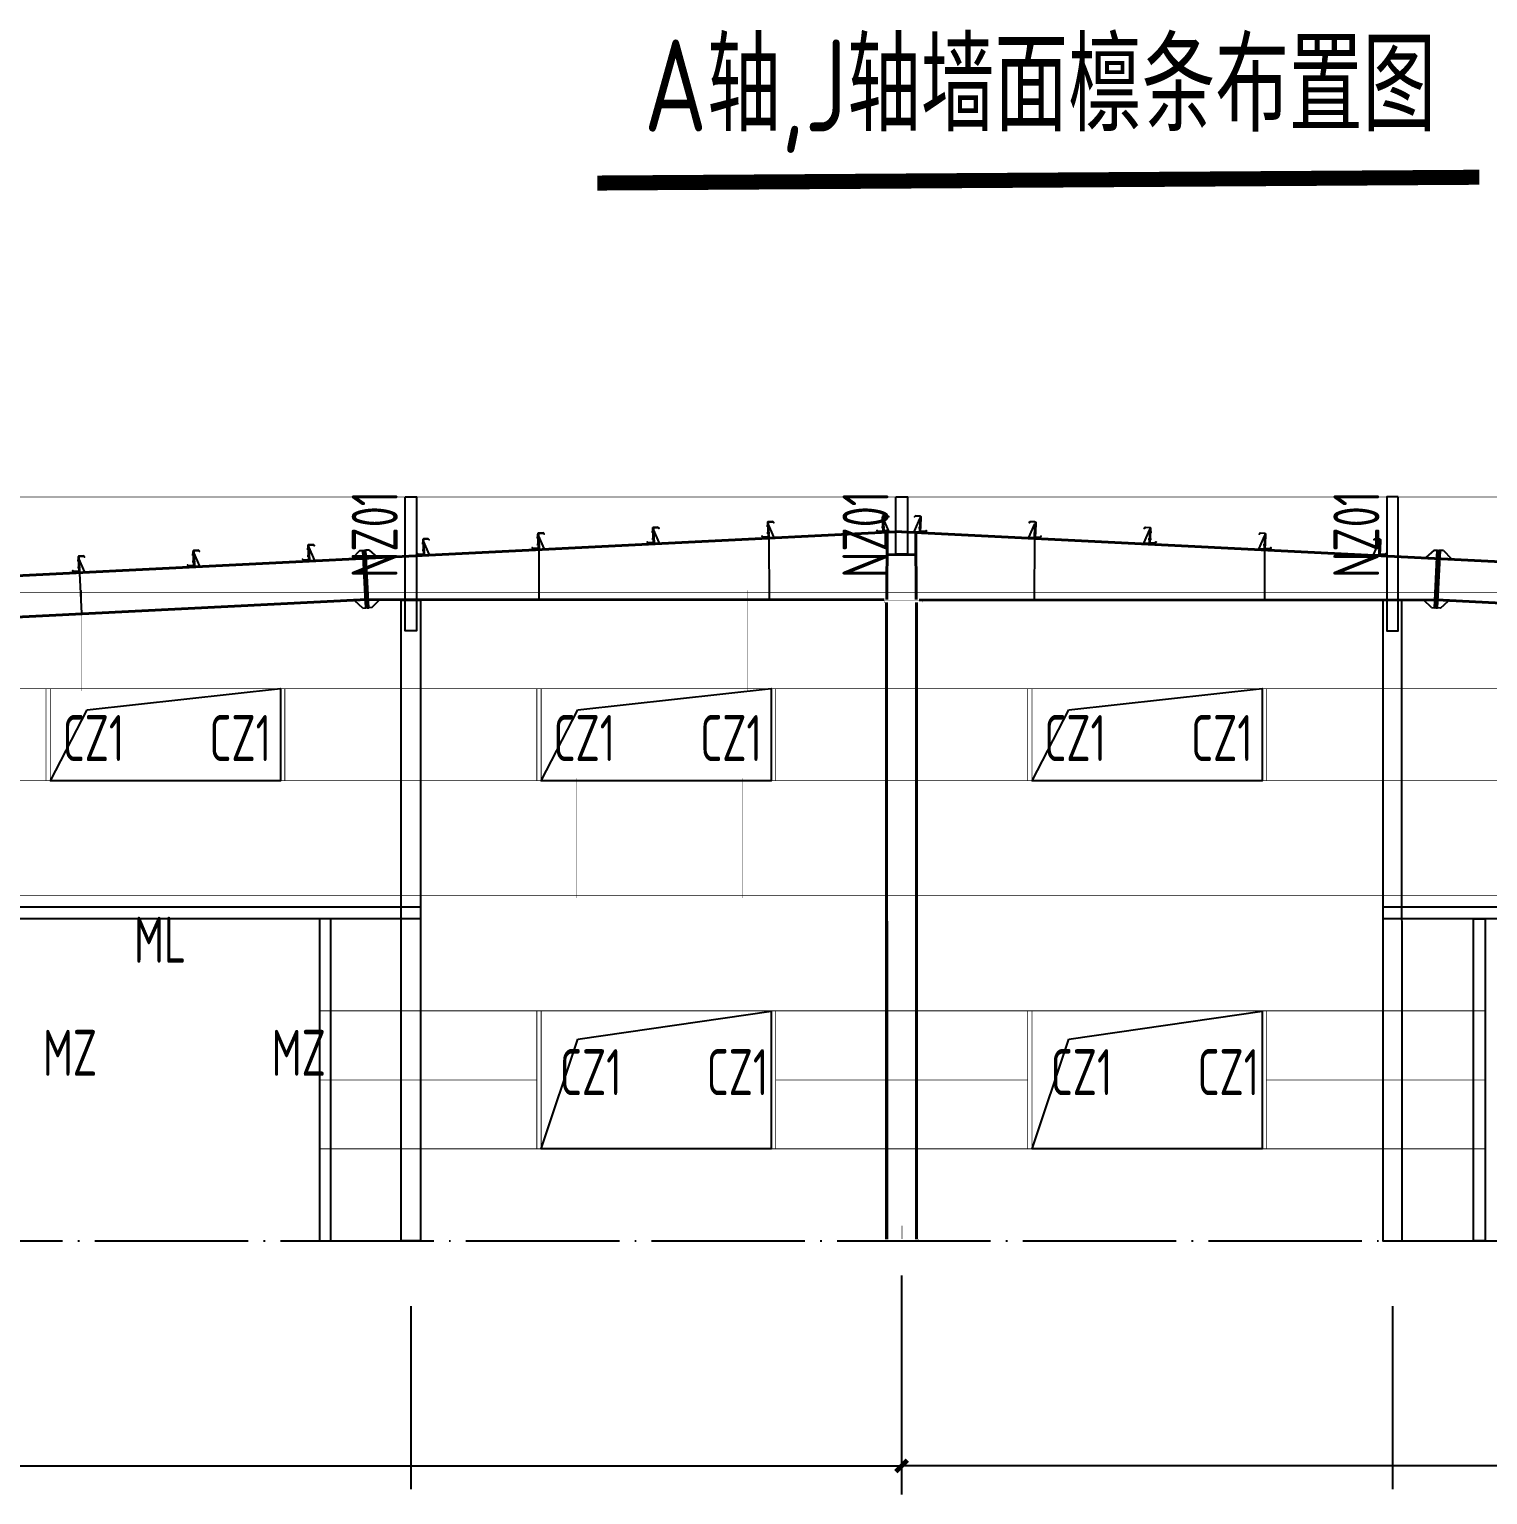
# Model space of a CAD drawing. Extents: x 180850 to 1399066, y 48356 to 327880.
# Drawn here: x 1068465 to 1087481, y 179026 to 198130 of the extents above; entities that cross this region are included whole.
import ezdxf

# ---------------------------------------------------------------- set-up
doc = ezdxf.new("R2010")
doc.units = 0
doc.header["$LTSCALE"] = 1000
doc.linetypes.add('DOTE', pattern=[2.42, 2, -0.2, 0.02, -0.2])
for name, color, linetype in [('AXIS', 3, 'Continuous'), ('DIM_SYMB', 3, 'Continuous'), ('DOTE', 1, 'Continuous'), ('GL', 150, 'Continuous'), ('GZ', 50, 'Continuous'), ('LT', 181, 'Continuous'), ('NUM', 7, 'Continuous'), ('PZ', 202, 'Continuous'), ('TEXT', 7, 'Continuous')]:
    doc.layers.add(name, color=color, linetype=linetype)
doc.styles.add('_TCH_DIM_T3', font='SIMPLEX', dxfattribs={"width": 0.705882, "bigfont": 'GBCBIG'})
doc.styles.add('TSSD_Label', font='tssdeng.shx', dxfattribs={"width": 0.7, "bigfont": 'hztxt.shx'})
doc.styles.add('TSSD_Norm', font='tssdeng.shx', dxfattribs={"bigfont": 'hztxt.shx'})
doc.dimstyles.new('_TCH_ARCH&&150', dxfattribs={"dimtxt": 446.25, "dimasz": 150, "dimexe": 375, "dimexo": 450, "dimgap": 189.375, "dimtad": 1, "dimdec": 0, "dimzin": 0, "dimdsep": 46, "dimtxsty": '_TCH_DIM_T3', "dimblk": 'ARCHTICK', "dimcen": 0.09, "dimclrd": 3, "dimclre": 3, "dimclrt": 7, "dimazin": 2, "dimtfac": 1, "dimtdec": 0, "dimtix": 1, "dimtmove": 2, "dimatfit": 3, "dimfxl": 1, "dimtolj": 1, "dimtzin": 0, "dimarcsym": 0})

# ---------------------------------------------------------------- blocks, each defined once
blk = doc.blocks.new('_ArchTick')
at = {"color": 0, "linetype": 'ByBlock', "const_width": 0.4}
blk.add_lwpolyline([(-0.5, -0.5), (0.5, 0.5)], dxfattribs=at)
blk = doc.blocks.new('*D1331')
at = {"color": 3, "lineweight": -2, "transparency": 16777216}
for p, q in [((2111, 4973), (2111, 2090)), ((27461, 4948), (27461, 2090)), ((2111, 2465), (27461, 2465))]:
    blk.add_line(p, q, dxfattribs=at)
at = {"layer": 'Defpoints', "color": 0, "transparency": 16777216}
for p in [(2111, 5423), (27461, 5398, -1), (27461, 2465)]:
    blk.add_point(p, dxfattribs=at)
at = {"color": 3, "lineweight": -2, "transparency": 16777216, "xscale": 150, "yscale": 150, "zscale": 150, "rotation": 180}
blk.add_blockref('_ArchTick', (2111, 2465), dxfattribs=at)
at = {"color": 3, "lineweight": -2, "transparency": 16777216, "xscale": 150, "yscale": 150, "zscale": 150}
blk.add_blockref('_ArchTick', (27461, 2465), dxfattribs=at)
at = {"color": 7, "transparency": 16777216, "insert": (14786, 2877), "char_height": 446.2, "attachment_point": 5, "style": '_TCH_DIM_T3'}
blk.add_mtext('\\A1;25350', dxfattribs=at)
blk = doc.blocks.new('*D1330')
at = {"color": 3, "lineweight": -2, "transparency": 16777216}
for p, q in [((27461, 4948), (27461, 2090)), ((52811, 4948), (52811, 2090)), ((52811, 2465), (27461, 2465))]:
    blk.add_line(p, q, dxfattribs=at)
at = {"layer": 'Defpoints', "color": 0, "transparency": 16777216}
for p in [(27461, 5398, -1), (52811, 5398, -1), (27461, 2465)]:
    blk.add_point(p, dxfattribs=at)
at = {"color": 3, "lineweight": -2, "transparency": 16777216, "xscale": 150, "yscale": 150, "zscale": 150, "rotation": 180}
blk.add_blockref('_ArchTick', (27461, 2465), dxfattribs=at)
at = {"color": 3, "lineweight": -2, "transparency": 16777216, "xscale": 150, "yscale": 150, "zscale": 150}
blk.add_blockref('_ArchTick', (52811, 2465), dxfattribs=at)
at = {"color": 7, "transparency": 16777216, "insert": (40136, 2877), "char_height": 446.2, "attachment_point": 5, "style": '_TCH_DIM_T3'}
blk.add_mtext('\\A1;25350', dxfattribs=at)
blk = doc.blocks.new('A$C5C4D7DB2')
at = {"color": 8}
for p, q in [((25729, 14552.3, -0.9), (25734.1, 13762, -3.3)), ((29192.1, 14552.3, -0.9), (29187, 13762, -3.3)), ((22730.9, 14402.4, -0.9), (22730.6, 13763.2, -1.5)), ((32190.2, 14402.4, -0.9), (32190.5, 13763.2, -1.5)), ((20488, 13751.6, -0.9), (20460.5, 14300.9, -0.9)), ((34433.1, 13751.6, -0.9), (34460.5, 14300.9, -0.9)), ((16739.4, 14102.8, -0.9), (16765.7, 13577.5, -1))]:
    blk.add_line(p, q, dxfattribs=at)
at = {"color": 8, "elevation": -0.9}
blk.add_lwpolyline([(27279.4, 14350.9), (27641.7, 14350.9), (27641.7, 14336.4), (27279.4, 14336.4)], close=True, dxfattribs=at)
at = {"layer": 'AXIS'}
for p, q in [((21060.5, 4547.9, -0.9), (21060.5, 2160, -0.9)), ((27460.5, 4547.9, -0.9), (27460.5, 2160, -0.9)), ((33860.5, 4547.9, -0.9), (33860.5, 2160, -0.9))]:
    blk.add_line(p, q, dxfattribs=at)
at = {"layer": 'DOTE', "linetype": 'DOTE'}
blk.add_line((0, 5397.9, -0.9), (54273.6, 5397.9, -0.9), dxfattribs=at)
at = {"layer": 'GL', "color": 8}
for p, q in [((27460.5, 14638.9, -0.9), (2703.9, 13401.1, -0.9)), ((27460.5, 14650.9, -0.9), (2704.1, 13413.1, -0.9)), ((27262.9, 13762.3, -4.7), (27266.1, 14628.9, -9.5)), ((27276.9, 13762.3, -4.7), (27280.1, 14629.6, -9.5)), ((27460.5, 14650.9, -0.9), (52204.5, 13413.7, -0.9)), ((27460.5, 14638.9, -0.9), (52204.5, 13401.7, -0.9)), ((27644.2, 13762.3, -4.7), (27641, 14629.6, -9.5)), ((27658.2, 13762.3, -4.7), (27655, 14628.9, -9.5)), ((20487.4, 13763.6, -1.5), (7427.6, 13110.6, 0.1)), ((27233.2, 13761.4, -4.2), (20487.4, 13764, -0.1)), ((27687.9, 13761.4, -4.2), (34433.7, 13764, -0.1)), ((34433.7, 13763.6, -1.5), (47493.5, 13110.6, 0.1)), ((20488, 13751.6, -1.5), (7428.2, 13098.6, 0.1)), ((27233.2, 13750.2, -2.9), (20488, 13751.6, -0.9)), ((27687.9, 13750.2, -2.9), (34433.1, 13751.6, -0.9)), ((34433.1, 13751.6, -1.5), (47492.9, 13098.6, 0.1))]:
    blk.add_line(p, q, dxfattribs=at)
at = {"layer": 'GZ', "color": 8}
for p, q in [((27260.5, 5422.9, -0.9), (27258.2, 13722.3, -8.7)), ((27274.5, 5422.9, -0.9), (27272.2, 13722.3, -8.7)), ((27644.2, 13722.3, -9.3), (27646.5, 5422.9, -0.9)), ((27658.2, 13722.3, -9.3), (27660.5, 5422.9, -0.9))]:
    blk.add_line(p, q, dxfattribs=at)
at = {"layer": 'GZ', "elevation": -0.9}
for points in [[(20985.5, 15097.6), (21135.5, 15097.6), (21135.5, 13353.7), (20985.5, 13353.7)], [(27385.5, 15097.6), (27535.5, 15097.6), (27535.5, 14350.9), (27385.5, 14350.9)], [(33935.5, 15097.6), (33785.5, 15097.6), (33785.5, 13353.7), (33935.5, 13353.7)], [(20935.5, 5397.9), (20936.1, 13751.5), (21185, 13751.5), (21185.5, 5397.9)], [(33985.5, 5397.9), (33985, 13751.5), (33736.1, 13751.5), (33735.5, 5397.9)]]:
    blk.add_lwpolyline(points, close=True, dxfattribs=at)
at = {"layer": 'LT', "color": 8, "linetype": 'Continuous'}
for p, q in [((25737.3, 14717.2, -4.9), (25697.5, 14715.2, -4.9)), ((25737.3, 14717.2, -4.9), (25697.5, 14715.2, -4.9)), ((27235.5, 14792.1, -4.9), (27195.6, 14790.1, -4.9)), ((27235.5, 14792.1, -4.9), (27195.6, 14790.1, -4.9)), ((27685.7, 14792.1, -4.9), (27725.5, 14790.1, -4.9)), ((27685.7, 14792.1, -4.9), (27725.5, 14790.1, -4.9)), ((29183.8, 14717.2, -4.9), (29223.6, 14715.2, -4.9)), ((29183.8, 14717.2, -4.9), (29223.6, 14715.2, -4.9)), ((22741.1, 14567.4, -4.9), (22701.2, 14565.4, -4.9)), ((22741.1, 14567.4, -4.9), (22701.2, 14565.4, -4.9)), ((24239.2, 14642.3, -4.9), (24199.3, 14640.3, -4.9)), ((24239.2, 14642.3, -4.9), (24199.3, 14640.3, -4.9)), ((24243.8, 14550.9, -4.9), (24203.9, 14548.9, -4.9)), ((24243.8, 14550.9, -4.9), (24203.9, 14548.9, -4.9)), ((25741.9, 14625.8, -4.9), (25702, 14623.8, -4.9)), ((25741.9, 14625.8, -4.9), (25702, 14623.8, -4.9)), ((27240, 14700.7, -4.9), (27200.2, 14698.7, -4.9)), ((27240, 14700.7, -4.9), (27200.2, 14698.7, -4.9)), ((27681.1, 14700.7, -4.9), (27721, 14698.7, -4.9)), ((27681.1, 14700.7, -4.9), (27721, 14698.7, -4.9)), ((29179.2, 14625.8, -4.9), (29219, 14623.8, -4.9)), ((29179.2, 14625.8, -4.9), (29219, 14623.8, -4.9)), ((30677.3, 14550.9, -4.9), (30717.2, 14548.9, -4.9)), ((30677.3, 14550.9, -4.9), (30717.2, 14548.9, -4.9)), ((30681.9, 14642.3, -4.9), (30721.7, 14640.3, -4.9)), ((30681.9, 14642.3, -4.9), (30721.7, 14640.3, -4.9)), ((32180, 14567.4, -4.9), (32219.9, 14565.4, -4.9)), ((32180, 14567.4, -4.9), (32219.9, 14565.4, -4.9)), ((18246.7, 14342.7, -4.9), (18206.8, 14340.7, -4.9)), ((18246.7, 14342.7, -4.9), (18206.8, 14340.7, -4.9)), ((19744.8, 14417.6, -4.9), (19705, 14415.6, -4.9)), ((19744.8, 14417.6, -4.9), (19705, 14415.6, -4.9)), ((21242.9, 14492.5, -4.9), (21203.1, 14490.5, -4.9)), ((21242.9, 14492.5, -4.9), (21203.1, 14490.5, -4.9)), ((21247.5, 14401.1, -4.9), (21207.7, 14399.1, -4.9)), ((21247.5, 14401.1, -4.9), (21207.7, 14399.1, -4.9)), ((22745.6, 14476, -4.9), (22705.8, 14474, -4.9)), ((22745.6, 14476, -4.9), (22705.8, 14474, -4.9)), ((32175.4, 14476, -4.9), (32215.3, 14474, -4.9)), ((32175.4, 14476, -4.9), (32215.3, 14474, -4.9)), ((16748.6, 14267.8, -4.9), (16708.7, 14265.8, -4.9)), ((16748.6, 14267.8, -4.9), (16708.7, 14265.8, -4.9)), ((16753.1, 14176.4, -4.9), (16713.3, 14174.4, -4.9)), ((16753.1, 14176.4, -4.9), (16713.3, 14174.4, -4.9)), ((18251.3, 14251.3, -4.9), (18211.4, 14249.3, -4.9)), ((18251.3, 14251.3, -4.9), (18211.4, 14249.3, -4.9)), ((19749.4, 14326.2, -4.9), (19709.5, 14324.2, -4.9)), ((19749.4, 14326.2, -4.9), (19709.5, 14324.2, -4.9))]:
    blk.add_line(p, q, dxfattribs=at)
at = {"layer": 'LT', "color": 1, "linetype": 'Continuous'}
for p, q in [((33673.6, 14401.1, -4.9), (33713.4, 14399.1, -4.9)), ((33673.6, 14401.1, -4.9), (33713.4, 14399.1, -4.9)), ((33678.1, 14492.5, -4.9), (33718, 14490.5, -4.9)), ((33678.1, 14492.5, -4.9), (33718, 14490.5, -4.9))]:
    blk.add_line(p, q, dxfattribs=at)
at = {"layer": 'LT', "elevation": -4.9}
for points in [[(25715, 14760.9, -0.4142136), (25724.5, 14771.4), (25780.2, 14774.1), (25794.3, 14761.4), (25796.3, 14763.6), (25781.3, 14777.2), (25721.4, 14774.2, 0.4142136), (25711.9, 14763.7), (25720.7, 14586.9, -0.4142136), (25711.2, 14576.5), (25655.5, 14573.7), (25641.4, 14586.4), (25639.4, 14584.2), (25654.4, 14570.6), (25714.4, 14573.6, 0.4142136), (25723.9, 14584.1), (25715, 14760.9)], [(33700.5, 14536.2, 0.4142136), (33691, 14546.6), (33635.3, 14549.4), (33621.2, 14536.7), (33619.2, 14538.9), (33634.2, 14552.5), (33694.1, 14549.5, -0.4142136), (33703.6, 14539), (33694.8, 14362.2, 0.4142136), (33704.3, 14351.7), (33759.9, 14349), (33774.1, 14361.7), (33776.1, 14359.5), (33761, 14345.9), (33701.1, 14348.9, -0.4142136), (33691.6, 14359.4), (33700.5, 14536.2)]]:
    blk.add_lwpolyline(points, format="xyb", dxfattribs=at)
at = {"layer": 'LT', "elevation": -0.9}
for points in [[(25715.3, 14755.9), (25721.3, 14756.2), (25730.8, 14564.4), (25724.9, 14564.1)], [(25721.8, 14746.2), (25730.8, 14564.4), (25800.7, 14567.9)], [(33693.7, 14521.5), (33684.6, 14339.7), (33614.7, 14343.2)], [(33700.2, 14531.2), (33694.2, 14531.5), (33684.6, 14339.7), (33690.6, 14339.4)]]:
    blk.add_lwpolyline(points, close=True, dxfattribs=at)
at = {"layer": 'LT', "color": 8, "elevation": -4.9}
for points in [[(27213.1, 14835.8, -0.4142136), (27222.6, 14846.3), (27278.3, 14849.1), (27292.4, 14836.3), (27294.5, 14838.5), (27279.4, 14852.1), (27219.5, 14849.1, 0.4142136), (27210, 14838.6), (27218.8, 14661.8, -0.4142136), (27209.3, 14651.4), (27153.7, 14648.6), (27139.5, 14661.4), (27137.5, 14659.1), (27152.6, 14645.5), (27212.5, 14648.5, 0.4142136), (27222, 14659), (27213.1, 14835.8)], [(27708, 14835.8, 0.4142136), (27698.5, 14846.3), (27642.8, 14849.1), (27628.7, 14836.3), (27626.7, 14838.5), (27641.7, 14852.1), (27701.7, 14849.1, -0.4142136), (27711.2, 14838.6), (27702.3, 14661.8, 0.4142136), (27711.8, 14651.4), (27767.5, 14648.6), (27781.6, 14661.4), (27783.6, 14659.1), (27768.6, 14645.5), (27708.7, 14648.5, -0.4142136), (27699.2, 14659), (27708, 14835.8)], [(29206.1, 14760.9, 0.4142136), (29196.6, 14771.4), (29140.9, 14774.1), (29126.8, 14761.4), (29124.8, 14763.6), (29139.8, 14777.2), (29199.7, 14774.2, -0.4142136), (29209.2, 14763.7), (29200.4, 14586.9, 0.4142136), (29209.9, 14576.5), (29265.6, 14573.7), (29279.7, 14586.4), (29281.7, 14584.2), (29266.7, 14570.6), (29206.7, 14573.6, -0.4142136), (29197.2, 14584.1), (29206.1, 14760.9)], [(21220.6, 14536.2, -0.4142136), (21230.1, 14546.6), (21285.8, 14549.4), (21299.9, 14536.7), (21301.9, 14538.9), (21286.9, 14552.5), (21227, 14549.5, 0.4142136), (21217.5, 14539), (21226.3, 14362.2, -0.4142136), (21216.8, 14351.7), (21161.1, 14349), (21147, 14361.7), (21145, 14359.5), (21160.1, 14345.9), (21220, 14348.9, 0.4142136), (21229.5, 14359.4), (21220.6, 14536.2)], [(22718.8, 14611.1, -0.4142136), (22728.2, 14621.6), (22783.9, 14624.3), (22798.1, 14611.6), (22800.1, 14613.8), (22785, 14627.4), (22725.1, 14624.4, 0.4142136), (22715.6, 14613.9), (22724.5, 14437.1, -0.4142136), (22715, 14426.6), (22659.3, 14423.9), (22645.2, 14436.6), (22643.1, 14434.4), (22658.2, 14420.8), (22718.1, 14423.8, 0.4142136), (22727.6, 14434.3), (22718.8, 14611.1)], [(24216.9, 14686, -0.4142136), (24226.4, 14696.5), (24282.1, 14699.2), (24296.2, 14686.5), (24298.2, 14688.7), (24283.2, 14702.3), (24223.2, 14699.3, 0.4142136), (24213.7, 14688.8), (24222.6, 14512, -0.4142136), (24213.1, 14501.6), (24157.4, 14498.8), (24143.3, 14511.5), (24141.3, 14509.3), (24156.3, 14495.7), (24216.2, 14498.7, 0.4142136), (24225.7, 14509.2), (24216.9, 14686)], [(30704.2, 14686, 0.4142136), (30694.7, 14696.5), (30639, 14699.2), (30624.9, 14686.5), (30622.9, 14688.7), (30637.9, 14702.3), (30697.9, 14699.3, -0.4142136), (30707.4, 14688.8), (30698.5, 14512, 0.4142136), (30708, 14501.6), (30763.7, 14498.8), (30777.8, 14511.5), (30779.8, 14509.3), (30764.8, 14495.7), (30704.9, 14498.7, -0.4142136), (30695.4, 14509.2), (30704.2, 14686)], [(32202.3, 14611.1, 0.4142136), (32192.8, 14621.6), (32137.2, 14624.3), (32123, 14611.6), (32121, 14613.8), (32136.1, 14627.4), (32196, 14624.4, -0.4142136), (32205.5, 14613.9), (32196.6, 14437.1, 0.4142136), (32206.1, 14426.6), (32261.8, 14423.9), (32275.9, 14436.6), (32278, 14434.4), (32262.9, 14420.8), (32203, 14423.8, -0.4142136), (32193.5, 14434.3), (32202.3, 14611.1)], [(18224.4, 14386.3, -0.4142136), (18233.9, 14396.8), (18289.5, 14399.6), (18303.7, 14386.8), (18305.7, 14389.1), (18290.6, 14402.7), (18230.7, 14399.7, 0.4142136), (18221.2, 14389.2), (18230.1, 14212.4, -0.4142136), (18220.6, 14201.9), (18164.9, 14199.1), (18150.8, 14211.9), (18148.8, 14209.7), (18163.8, 14196.1), (18223.7, 14199.1, 0.4142136), (18233.2, 14209.6), (18224.4, 14386.3)], [(19722.5, 14461.3, -0.4142136), (19732, 14471.7), (19787.7, 14474.5), (19801.8, 14461.7), (19803.8, 14464), (19788.8, 14477.6), (19728.8, 14474.6, 0.4142136), (19719.4, 14464.1), (19728.2, 14287.3, -0.4142136), (19718.7, 14276.8), (19663, 14274), (19648.9, 14286.8), (19646.9, 14284.6), (19661.9, 14271), (19721.9, 14274, 0.4142136), (19731.3, 14284.5), (19722.5, 14461.3)], [(16726.2, 14311.4, -0.4142136), (16735.7, 14321.9), (16791.4, 14324.7), (16805.5, 14311.9), (16807.6, 14314.2), (16792.5, 14327.8), (16732.6, 14324.8, 0.4142136), (16723.1, 14314.3), (16731.9, 14137.5, -0.4142136), (16722.4, 14127), (16666.8, 14124.2), (16652.6, 14137), (16650.6, 14134.8), (16665.7, 14121.2), (16725.6, 14124.2, 0.4142136), (16735.1, 14134.7), (16726.2, 14311.4)]]:
    blk.add_lwpolyline(points, format="xyb", dxfattribs=at)
at = {"layer": 'LT', "color": 8, "elevation": -0.9}
for points in [[(27213.4, 14830.8), (27219.4, 14831.1), (27229, 14639.3), (27223, 14639)], [(27219.9, 14821.1), (27229, 14639.3), (27298.9, 14642.8)], [(27701.3, 14821.1), (27692.2, 14639.3), (27622.3, 14642.8)], [(27707.8, 14830.8), (27701.8, 14831.1), (27692.2, 14639.3), (27698.2, 14639)], [(29199.3, 14746.2), (29190.3, 14564.4), (29120.4, 14567.9)], [(29205.8, 14755.9), (29199.8, 14756.2), (29190.3, 14564.4), (29196.2, 14564.1)], [(21220.9, 14531.2), (21226.9, 14531.5), (21236.5, 14339.7), (21230.5, 14339.4)], [(21227.4, 14521.5), (21236.5, 14339.7), (21306.4, 14343.2)], [(22719, 14606.1), (22725, 14606.4), (22734.6, 14414.6), (22728.6, 14414.3)], [(22725.5, 14596.4), (22734.6, 14414.6), (22804.5, 14418.1)], [(24217.1, 14681), (24223.1, 14681.3), (24232.7, 14489.5), (24226.7, 14489.2)], [(24223.6, 14671.3), (24232.7, 14489.5), (24302.6, 14493)], [(30697.5, 14671.3), (30688.4, 14489.5), (30618.5, 14493)], [(30704, 14681), (30698, 14681.3), (30688.4, 14489.5), (30694.4, 14489.2)], [(32195.6, 14596.4), (32186.5, 14414.6), (32116.6, 14418.1)], [(32202.1, 14606.1), (32196.1, 14606.4), (32186.5, 14414.6), (32192.5, 14414.3)], [(18224.6, 14381.4), (18230.6, 14381.7), (18240.2, 14189.9), (18234.2, 14189.6)], [(18231.1, 14371.7), (18240.2, 14189.9), (18310.1, 14193.4)], [(19722.8, 14456.3), (19728.7, 14456.6), (19738.3, 14264.8), (19732.3, 14264.5)], [(19729.2, 14446.6), (19738.3, 14264.8), (19808.2, 14268.3)], [(16726.5, 14306.4), (16732.5, 14306.7), (16742.1, 14115), (16736.1, 14114.7)], [(16733, 14296.8), (16742.1, 14115), (16812, 14118.5)]]:
    blk.add_lwpolyline(points, close=True, dxfattribs=at)
at = {"layer": 'LT', "color": 1, "linetype": 'Continuous'}
for points in [[(25714.9, 14703.8, -4.9), (25713.6, 14728.3, -4.9), (25723.9, 14704.3, -4.9), (25722.6, 14728.7, -4.9)], [(25714.9, 14703.8, -4.9), (25713.6, 14728.3, -4.9), (25723.9, 14704.3, -4.9), (25722.6, 14728.7, -4.9)], [(33697.3, 14412.1, -4.9), (33696, 14387.7, -4.9), (33688.3, 14412.6, -4.9), (33687.1, 14388.1, -4.9)], [(33697.3, 14412.1, -4.9), (33696, 14387.7, -4.9), (33688.3, 14412.6, -4.9), (33687.1, 14388.1, -4.9)], [(33700.6, 14479.1, -4.9), (33701.8, 14503.6, -4.9), (33691.6, 14479.5, -4.9), (33692.9, 14504, -4.9)], [(33700.6, 14479.1, -4.9), (33701.8, 14503.6, -4.9), (33691.6, 14479.5, -4.9), (33692.9, 14504, -4.9)]]:
    blk.add_solid(points, dxfattribs=at)
at = {"layer": 'LT', "color": 8, "linetype": 'Continuous'}
for points in [[(27213, 14778.7, -4.9), (27211.8, 14803.2, -4.9), (27222, 14779.2, -4.9), (27220.8, 14803.6, -4.9)], [(27213, 14778.7, -4.9), (27211.8, 14803.2, -4.9), (27222, 14779.2, -4.9), (27220.8, 14803.6, -4.9)], [(27216.3, 14711.8, -4.9), (27217.6, 14687.3, -4.9), (27225.3, 14712.2, -4.9), (27226.6, 14687.8, -4.9)], [(27216.3, 14711.8, -4.9), (27217.6, 14687.3, -4.9), (27225.3, 14712.2, -4.9), (27226.6, 14687.8, -4.9)], [(27704.8, 14711.8, -4.9), (27703.6, 14687.3, -4.9), (27695.8, 14712.2, -4.9), (27694.6, 14687.8, -4.9)], [(27704.8, 14711.8, -4.9), (27703.6, 14687.3, -4.9), (27695.8, 14712.2, -4.9), (27694.6, 14687.8, -4.9)], [(27708.2, 14778.7, -4.9), (27709.4, 14803.2, -4.9), (27699.2, 14779.2, -4.9), (27700.4, 14803.6, -4.9)], [(27708.2, 14778.7, -4.9), (27709.4, 14803.2, -4.9), (27699.2, 14779.2, -4.9), (27700.4, 14803.6, -4.9)], [(29206.2, 14703.8, -4.9), (29207.5, 14728.3, -4.9), (29197.2, 14704.3, -4.9), (29198.5, 14728.7, -4.9)], [(29206.2, 14703.8, -4.9), (29207.5, 14728.3, -4.9), (29197.2, 14704.3, -4.9), (29198.5, 14728.7, -4.9)], [(22718.6, 14554, -4.9), (22717.4, 14578.5, -4.9), (22727.6, 14554.4, -4.9), (22726.4, 14578.9, -4.9)], [(22718.6, 14554, -4.9), (22717.4, 14578.5, -4.9), (22727.6, 14554.4, -4.9), (22726.4, 14578.9, -4.9)], [(24216.7, 14628.9, -4.9), (24215.5, 14653.4, -4.9), (24225.7, 14629.4, -4.9), (24224.5, 14653.8, -4.9)], [(24216.7, 14628.9, -4.9), (24215.5, 14653.4, -4.9), (24225.7, 14629.4, -4.9), (24224.5, 14653.8, -4.9)], [(24220.1, 14562, -4.9), (24221.3, 14537.5, -4.9), (24229.1, 14562.4, -4.9), (24230.3, 14537.9, -4.9)], [(24220.1, 14562, -4.9), (24221.3, 14537.5, -4.9), (24229.1, 14562.4, -4.9), (24230.3, 14537.9, -4.9)], [(25718.2, 14636.9, -4.9), (25719.4, 14612.4, -4.9), (25727.2, 14637.3, -4.9), (25728.4, 14612.9, -4.9)], [(25718.2, 14636.9, -4.9), (25719.4, 14612.4, -4.9), (25727.2, 14637.3, -4.9), (25728.4, 14612.9, -4.9)], [(29202.9, 14636.9, -4.9), (29201.7, 14612.4, -4.9), (29193.9, 14637.3, -4.9), (29192.7, 14612.9, -4.9)], [(29202.9, 14636.9, -4.9), (29201.7, 14612.4, -4.9), (29193.9, 14637.3, -4.9), (29192.7, 14612.9, -4.9)], [(30701, 14562, -4.9), (30699.8, 14537.5, -4.9), (30692, 14562.4, -4.9), (30690.8, 14537.9, -4.9)], [(30701, 14562, -4.9), (30699.8, 14537.5, -4.9), (30692, 14562.4, -4.9), (30690.8, 14537.9, -4.9)], [(30704.4, 14628.9, -4.9), (30705.6, 14653.4, -4.9), (30695.4, 14629.4, -4.9), (30696.6, 14653.8, -4.9)], [(30704.4, 14628.9, -4.9), (30705.6, 14653.4, -4.9), (30695.4, 14629.4, -4.9), (30696.6, 14653.8, -4.9)], [(32202.5, 14554, -4.9), (32203.7, 14578.5, -4.9), (32193.5, 14554.4, -4.9), (32194.7, 14578.9, -4.9)], [(32202.5, 14554, -4.9), (32203.7, 14578.5, -4.9), (32193.5, 14554.4, -4.9), (32194.7, 14578.9, -4.9)], [(18224.2, 14329.3, -4.9), (18223, 14353.7, -4.9), (18233.2, 14329.7, -4.9), (18232, 14354.2, -4.9)], [(18224.2, 14329.3, -4.9), (18223, 14353.7, -4.9), (18233.2, 14329.7, -4.9), (18232, 14354.2, -4.9)], [(19722.4, 14404.2, -4.9), (19721.1, 14428.6, -4.9), (19731.3, 14404.6, -4.9), (19730.1, 14429.1, -4.9)], [(19722.4, 14404.2, -4.9), (19721.1, 14428.6, -4.9), (19731.3, 14404.6, -4.9), (19730.1, 14429.1, -4.9)], [(19725.7, 14337.2, -4.9), (19726.9, 14312.8, -4.9), (19734.7, 14337.7, -4.9), (19735.9, 14313.2, -4.9)], [(19725.7, 14337.2, -4.9), (19726.9, 14312.8, -4.9), (19734.7, 14337.7, -4.9), (19735.9, 14313.2, -4.9)], [(21220.5, 14479.1, -4.9), (21219.3, 14503.6, -4.9), (21229.5, 14479.5, -4.9), (21228.2, 14504, -4.9)], [(21220.5, 14479.1, -4.9), (21219.3, 14503.6, -4.9), (21229.5, 14479.5, -4.9), (21228.2, 14504, -4.9)], [(21223.8, 14412.1, -4.9), (21225, 14387.7, -4.9), (21232.8, 14412.6, -4.9), (21234, 14388.1, -4.9)], [(21223.8, 14412.1, -4.9), (21225, 14387.7, -4.9), (21232.8, 14412.6, -4.9), (21234, 14388.1, -4.9)], [(22722, 14487.1, -4.9), (22723.2, 14462.6, -4.9), (22730.9, 14487.5, -4.9), (22732.2, 14463, -4.9)], [(22722, 14487.1, -4.9), (22723.2, 14462.6, -4.9), (22730.9, 14487.5, -4.9), (22732.2, 14463, -4.9)], [(32199.1, 14487.1, -4.9), (32197.9, 14462.6, -4.9), (32190.2, 14487.5, -4.9), (32188.9, 14463, -4.9)], [(32199.1, 14487.1, -4.9), (32197.9, 14462.6, -4.9), (32190.2, 14487.5, -4.9), (32188.9, 14463, -4.9)], [(16726.1, 14254.4, -4.9), (16724.9, 14278.8, -4.9), (16735.1, 14254.8, -4.9), (16733.9, 14279.3, -4.9)], [(16726.1, 14254.4, -4.9), (16724.9, 14278.8, -4.9), (16735.1, 14254.8, -4.9), (16733.9, 14279.3, -4.9)], [(16729.4, 14187.4, -4.9), (16730.7, 14163, -4.9), (16738.4, 14187.9, -4.9), (16739.7, 14163.4, -4.9)], [(16729.4, 14187.4, -4.9), (16730.7, 14163, -4.9), (16738.4, 14187.9, -4.9), (16739.7, 14163.4, -4.9)], [(18227.6, 14262.3, -4.9), (18228.8, 14237.9, -4.9), (18236.6, 14262.8, -4.9), (18237.8, 14238.3, -4.9)], [(18227.6, 14262.3, -4.9), (18228.8, 14237.9, -4.9), (18236.6, 14262.8, -4.9), (18237.8, 14238.3, -4.9)]]:
    blk.add_solid(points, dxfattribs=at)
at = {"layer": 'PZ', "color": 8}
for p, q in [((20395.6, 14397.8, -2.9), (20295.9, 14292.7, -4.9)), ((20395.6, 14397.8, -2.9), (20295.9, 14292.7, -4.9)), ((20395.6, 14397.8, -2.9), (20435.6, 14399.8, -2.9)), ((20395.6, 14397.8, -2.9), (20435.6, 14399.8, -2.9)), ((20515.5, 14403.8, -2.9), (20475.5, 14401.8, -2.9)), ((20515.5, 14403.8, -2.9), (20475.5, 14401.8, -2.9)), ((20515.5, 14403.8, -2.9), (20625.2, 14309.1, -4.9)), ((20515.5, 14403.8, -2.9), (20625.2, 14309.1, -4.9)), ((34405.6, 14403.8, -2.9), (34295.9, 14309.1, -4.9)), ((34405.6, 14403.8, -2.9), (34295.9, 14309.1, -4.9)), ((34405.6, 14403.8, -2.9), (34445.6, 14401.8, -2.9)), ((34405.6, 14403.8, -2.9), (34445.6, 14401.8, -2.9)), ((34525.5, 14397.8, -2.9), (34485.5, 14399.8, -2.9)), ((34525.5, 14397.8, -2.9), (34485.5, 14399.8, -2.9)), ((34525.5, 14397.8, -2.9), (34625.2, 14292.7, -4.9)), ((34525.5, 14397.8, -2.9), (34625.2, 14292.7, -4.9)), ((20433.1, 13648.7, -1.5), (20330.4, 13743.7, -1.5)), ((20433.1, 13648.7, -1.5), (20330.4, 13743.7, -1.5)), ((20433.1, 13648.7, -1.5), (20473, 13650.7, -1.5)), ((20433.1, 13648.7, -1.5), (20473, 13650.7, -1.5)), ((20552.9, 13654.7, -1.5), (20513, 13652.7, -1.5)), ((20552.9, 13654.7, -1.5), (20513, 13652.7, -1.5)), ((20552.9, 13654.7, -1.5), (20649.5, 13750.4, -1.5)), ((20552.9, 13654.7, -1.5), (20649.5, 13750.4, -1.5)), ((34368.2, 13654.7, -1.5), (34271.6, 13750.4, -1.5)), ((34368.2, 13654.7, -1.5), (34271.6, 13750.4, -1.5)), ((34368.2, 13654.7, -1.5), (34408.1, 13652.7, -1.5)), ((34368.2, 13654.7, -1.5), (34408.1, 13652.7, -1.5)), ((34488, 13648.7, -1.5), (34448.1, 13650.7, -1.5)), ((34488, 13648.7, -1.5), (34448.1, 13650.7, -1.5)), ((34488, 13648.7, -1.5), (34590.7, 13743.7, -1.5)), ((34488, 13648.7, -1.5), (34590.7, 13743.7, -1.5))]:
    blk.add_line(p, q, dxfattribs=at)
at = {"layer": 'PZ', "color": 8, "elevation": -0.9}
for points in [[(20493, 13651.7), (20473, 13650.7), (20435.6, 14399.8), (20455.6, 14400.8)], [(20493, 13651.7), (20473, 13650.7), (20435.6, 14399.8), (20455.6, 14400.8)], [(20493, 13651.7), (20513, 13652.7), (20475.5, 14401.8), (20455.6, 14400.8)], [(20493, 13651.7), (20513, 13652.7), (20475.5, 14401.8), (20455.6, 14400.8)], [(34428.1, 13651.7), (34408.1, 13652.7), (34445.6, 14401.8), (34465.5, 14400.8)], [(34428.1, 13651.7), (34408.1, 13652.7), (34445.6, 14401.8), (34465.5, 14400.8)], [(34428.1, 13651.7), (34448.1, 13650.7), (34485.5, 14399.8), (34465.5, 14400.8)], [(34428.1, 13651.7), (34448.1, 13650.7), (34485.5, 14399.8), (34465.5, 14400.8)]]:
    blk.add_lwpolyline(points, close=True, dxfattribs=at)
at = {"layer": 'PZ', "color": 8, "const_width": 2, "elevation": -4.7}
for points in [[(27233.2, 13762.2), (27733.2, 13762.3), (27733.2, 13742.3), (27233.2, 13742.2)], [(27233.2, 13722.2), (27733.2, 13722.3), (27733.2, 13742.3), (27233.2, 13742.2)]]:
    blk.add_lwpolyline(points, close=True, dxfattribs=at)
at = {"layer": 'PZ', "const_width": 2.25, "elevation": -0.9}
for points in [[(27467.5, 5597.9), (27453.5, 5597.9), (27453.5, 5422.9), (27467.5, 5422.9)], [(27235.5, 5397.9), (27685.5, 5397.9), (27685.5, 5422.9), (27235.5, 5422.9)]]:
    blk.add_lwpolyline(points, close=True, dxfattribs=at)
dim = blk.add_linear_dim(base=(27460.5, 2464.5), p1=(2110.5, 5422.9), p2=(27460.5, 5397.9, -0.9), dimstyle='_TCH_ARCH&&150')
dim.commit()
dim.dimension.update_dxf_attribs({"geometry": '*D1331', "text_midpoint": (14785.5, 2877)})
dim = blk.add_linear_dim(base=(27460.5, 2464.5), p1=(52810.5, 5397.9, -0.9), p2=(27460.5, 5397.9, -0.9), angle=180, dimstyle='_TCH_ARCH&&150')
dim.commit()
dim.dimension.update_dxf_attribs({"geometry": '*D1330', "text_midpoint": (40135.5, 2877)})

msp = doc.modelspace()

# ---------------------------------------------------------------- linework, layer by layer
at = {"layer": 'AXIS', "color": 6, "linetype": 'ByBlock'}
for p, q in [((1073564.27, 186683.91, -0.86), (1066914.57, 186683.91, -0.86)), ((1092764.27, 186683.91, -0.86), (1086114.57, 186683.91, -0.86)), ((1073564.27, 186533.91, -0.86), (1066914.57, 186533.91, -0.86)), ((1092764.27, 186533.91, -0.86), (1086114.57, 186533.91, -0.86))]:
    msp.add_line(p, q, dxfattribs=at)
at = {"layer": 'AXIS', "color": 3, "linetype": 'ByBlock', "const_width": 1}
for points, elevation in [([(1069214.55, 190753.94), (1069214.55, 190813.94), (1069214.55, 192003.58), (1069214.55, 192063.58)], -0.86), ([(1071369.55, 190753.94), (1071369.55, 190813.94), (1071369.55, 192003.58), (1071369.55, 192063.58)], -4.87), ([(1075614.55, 190753.94), (1075614.55, 190813.94), (1075614.55, 192003.58), (1075614.55, 192063.58)], -0.86), ([(1077769.55, 190753.94), (1077769.55, 190813.94), (1077769.55, 192003.58), (1077769.55, 192063.58)], -4.87), ([(1082014.55, 190753.94), (1082014.55, 190813.94), (1082014.55, 192003.58), (1082014.55, 192063.58)], -0.86), ([(1084169.55, 190753.94), (1084169.55, 190813.94), (1084169.55, 192003.58), (1084169.55, 192063.58)], -4.87), ([(1069149.55, 189504.03), (1069149.55, 189564.03), (1069149.55, 190753.94), (1069149.55, 190813.94)], -0.86), ([(1071429.55, 189504.03), (1071429.55, 189564.03), (1071429.55, 190753.94), (1071429.55, 190813.94)], -0.86), ([(1075549.55, 189504.03), (1075549.55, 189564.03), (1075549.55, 190753.94), (1075549.55, 190813.94)], -0.86), ([(1077829.55, 189504.03), (1077829.55, 189564.03), (1077829.55, 190753.94), (1077829.55, 190813.94)], -0.86), ([(1081949.55, 189504.03), (1081949.55, 189564.03), (1081949.55, 190753.94), (1081949.55, 190813.94)], -0.86), ([(1084229.55, 189504.03), (1084229.55, 189564.03), (1084229.55, 190753.94), (1084229.55, 190813.94)], -0.86), ([(1069204.55, 186803.95), (1069204.55, 186863.95), (1069204.55, 188303.95), (1069204.55, 188363.95)], -0.86), ([(1071364.55, 186803.95), (1071364.55, 186863.95), (1071364.55, 188303.95), (1071364.55, 188363.95)], -0.86), ([(1075604.55, 186803.95), (1075604.55, 186863.95), (1075604.55, 188303.95), (1075604.55, 188363.95)], -0.86), ([(1077764.55, 186803.95), (1077764.55, 186863.95), (1077764.55, 188303.95), (1077764.55, 188363.95)], -0.86), ([(1082004.55, 186803.95), (1082004.55, 186863.95), (1082004.55, 188303.95), (1082004.55, 188363.95)], -0.86), ([(1084164.55, 186803.95), (1084164.55, 186863.95), (1084164.55, 188303.95), (1084164.55, 188363.95)], -0.86), ([(1075544.55, 185304.03), (1075544.55, 185364.03), (1075544.55, 186804.03), (1075544.55, 186864.03)], -0.86), ([(1077824.55, 185304.03), (1077824.55, 185364.03), (1077824.55, 186804.03), (1077824.55, 186864.03)], -0.86), ([(1081944.55, 185304.03), (1081944.55, 185364.03), (1081944.55, 186804.03), (1081944.55, 186864.03)], -0.86), ([(1084224.55, 185304.03), (1084224.55, 185364.03), (1084224.55, 186804.03), (1084224.55, 186864.03)], -0.86)]:
    msp.add_lwpolyline(points, dxfattribs=dict(at, elevation=elevation))
at = {"layer": 'AXIS', "color": 6, "linetype": 'ByBlock', "elevation": -0.86}
for points in [[(1072397.55, 186533.91), (1072247.55, 186533.91), (1072247.55, 182333.91), (1072397.55, 182333.91)], [(1087297.55, 186533.91), (1087447.55, 186533.91), (1087447.55, 182333.91), (1087297.55, 182333.91)]]:
    msp.add_lwpolyline(points, close=True, dxfattribs=at)
at = {"layer": 'DIM_SYMB', "const_width": 196}
msp.add_lwpolyline([(1075871.84, 196125.68), (1087373.12, 196201.32)], dxfattribs=at)
at = {"layer": 'GL', "elevation": -0.86}
for points in [[(1069218.5, 189258.67), (1071739.55, 189533.95), (1071739.55, 188333.95), (1068739.55, 188333.95)], [(1075618.5, 189258.67), (1078139.55, 189533.95), (1078139.55, 188333.95), (1075139.55, 188333.95)], [(1082018.5, 189258.67), (1084539.55, 189533.95), (1084539.55, 188333.95), (1081539.55, 188333.95)], [(1075618.5, 184963.66), (1078139.55, 185330.57), (1078139.55, 183533.95), (1075139.55, 183533.95)], [(1082018.5, 184963.66), (1084539.55, 185330.57), (1084539.55, 183533.95), (1081539.55, 183533.95)]]:
    msp.add_lwpolyline(points, close=True, dxfattribs=at)
at = {"layer": 'LT', "linetype": 'ByBlock', "const_width": 10}
for points, elevation in [([(1105414.55, 192033.58), (1054489.5, 192033.58)], -4.87), ([(1105413.37, 190783.94), (1054488.32, 190783.94)], -4.87), ([(1105414.55, 189533.95), (1054489.5, 189533.95)], -0.86), ([(1105414.55, 188333.95), (1054489.5, 188333.95)], -0.86), ([(1105414.55, 186833.95), (1054489.5, 186833.95)], -0.86), ([(1087447.55, 185334.03), (1072247.55, 185334.03)], -0.86), ([(1075082.59, 184432.26), (1072247.55, 184432.26)], -0.86), ([(1078196.51, 184432.26), (1081482.59, 184432.26)], -0.86), ([(1087447.55, 184432.26), (1084596.51, 184432.26)], -0.86), ([(1087447.55, 183533.95), (1072247.55, 183533.95)], -0.86)]:
    msp.add_lwpolyline(points, dxfattribs=dict(at, elevation=elevation))
at = {"layer": 'LT', "linetype": 'ByBlock', "const_width": 10, "elevation": -0.86}
for points in [[(1068682.59, 189533.95), (1068739.55, 189533.95), (1068739.55, 188333.95), (1068682.59, 188333.95)], [(1071796.51, 189533.95), (1071739.55, 189533.95), (1071739.55, 188333.95), (1071796.51, 188333.95)], [(1075082.59, 189533.95), (1075139.55, 189533.95), (1075139.55, 188333.95), (1075082.59, 188333.95)], [(1078196.51, 189533.95), (1078139.55, 189533.95), (1078139.55, 188333.95), (1078196.51, 188333.95)], [(1081482.59, 189533.95), (1081539.55, 189533.95), (1081539.55, 188333.95), (1081482.59, 188333.95)], [(1084596.51, 189533.95), (1084539.55, 189533.95), (1084539.55, 188333.95), (1084596.51, 188333.95)], [(1075082.59, 185330.57), (1075139.55, 185330.57), (1075139.55, 183533.95), (1075082.59, 183533.95)], [(1078196.51, 185330.57), (1078139.55, 185330.57), (1078139.55, 183533.95), (1078196.51, 183533.95)], [(1081482.59, 185330.57), (1081539.55, 185330.57), (1081539.55, 183533.95), (1081482.59, 183533.95)], [(1084596.51, 185330.57), (1084539.55, 185330.57), (1084539.55, 183533.95), (1084596.51, 183533.95)]]:
    msp.add_lwpolyline(points, close=True, dxfattribs=at)

# ---------------------------------------------------------------- block references
msp.add_blockref('A$C5C4D7DB2', (1052379, 176936))

# ---------------------------------------------------------------- texts
at = {"layer": 'NUM', "linetype": 'ByBlock', "style": 'TSSD_Norm', "width": 0.8}
msp.add_text('A轴,J轴墙面檩条布置图 ', height=1200, dxfattribs=at).set_placement((1076479.34, 196798.01))
at = {"layer": 'TEXT', "style": 'TSSD_Norm', "width": 0.7}
for p in [(1073269.12, 190976.5, -0.86), (1079669.12, 190976.5, -0.86), (1086069.12, 190976.5, -0.86)]:
    msp.add_text('NZ01', height=600, rotation=90, dxfattribs=at).set_placement(p)
at = {"layer": 'TEXT', "style": 'TSSD_Label', "width": 0.7}
for s, p in [('CZ1', (1068899.54, 188589.85)), ('CZ1', (1070812.95, 188589.85)), ('CZ1', (1075299.54, 188589.85)), ('CZ1', (1077212.95, 188589.85)), ('CZ1', (1081699.54, 188589.85, -0.63)), ('CZ1', (1083612.95, 188589.85, -0.63)), ('ML', (1069829.9, 185960.59, -0.86)), ('MZ', (1068642.02, 184486.54, -0.86)), ('MZ', (1071624.67, 184486.54, -0.86)), ('CZ1', (1075383.26, 184234.41)), ('CZ1', (1077296.67, 184234.41)), ('CZ1', (1081783.26, 184234.41, -0.63)), ('CZ1', (1083696.67, 184234.41, -0.63))]:
    msp.add_text(s, height=600, dxfattribs=at).set_placement(p)

doc.saveas('drawing.dxf')
